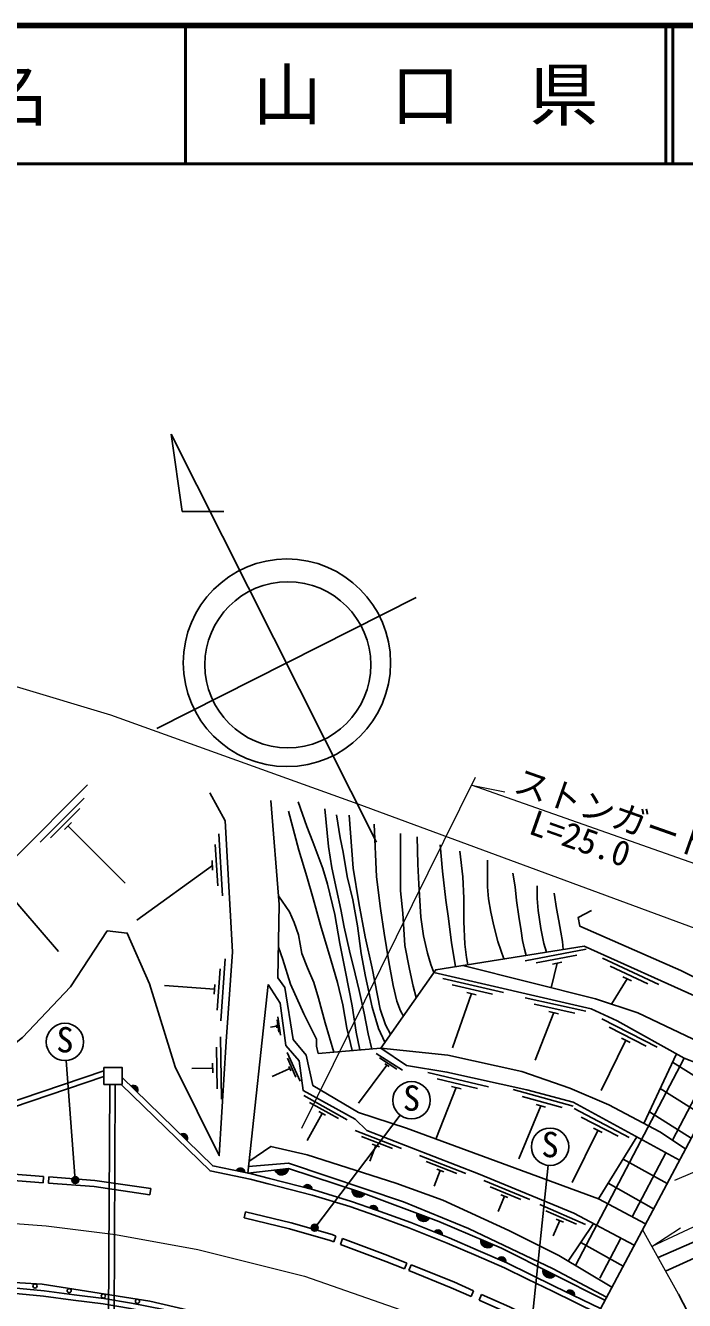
# Model space of a CAD drawing. Units: millimetres at full size, sheet at 1:1000; details may follow other scales. Extents: x 40000 to 680000, y 20000 to 380000.
# Drawn here: x 321436 to 369107, y 287856 to 380000 of the extents above; entities that cross this region are included whole.
import ezdxf
from ezdxf.enums import TextEntityAlignment as Align

# ---------------------------------------------------------------- set-up
doc = ezdxf.new("R2010")
doc.units = ezdxf.units.MM
doc.header["$LTSCALE"] = 1000
doc.linetypes.add('CHAIN', pattern=[18.5, 12, -1.5, 3.5, -1.5])
for name, color, linetype, lineweight in [('M-BGD', 7, 'Continuous', 25), ('M-BGD-EXST', 7, 'Continuous', 25), ('M-BMK', 2, 'CHAIN', 13), ('M-BMK-OTRS', 5, 'Continuous', 25), ('M-BMK-SRVR', 3, 'Continuous', 25), ('M-STR-HTXT', 7, 'Continuous', 13), ('M-TTL', 2, 'Continuous', 140), ('M-TTL-LINE', 7, 'Continuous', 50)]:
    doc.layers.add(name, color=color, linetype=linetype, lineweight=lineweight)
doc.layers.add('M-TTL-TXT', color=7, linetype='Continuous')
doc.styles.add('ＭＳ ゴシック', font='')
doc.styles.get('ＭＳ ゴシック').set_extended_font_data('MS Gothic')

msp = doc.modelspace()

# ---------------------------------------------------------------- hatches: boundary and pattern name
at = {"layer": 'M-BGD'}
for points in [[(329516, 302908), (329068, 303345, -0.84072)], [(333097, 299419), (332649, 299856, -0.84072)], [(337303, 297106), (336690, 297233, -0.84072)], [(339479, 297278), (340464, 297385, -0.82183)], [(342152, 295886), (341546, 296044, -0.84072)], [(345055, 295889), (345997, 295582, -0.82183)], [(346910, 294354), (346321, 294568, -0.84072)], [(349745, 294158), (350673, 293810, -0.82183)], [(351582, 292576), (351001, 292808, -0.84072)], [(354376, 292275), (355288, 291888, -0.82183)], [(356181, 290614), (355606, 290861, -0.84072)], [(358886, 290123), (359772, 289678, -0.82183)], [(361130, 288196), (360568, 288471, -0.84072)]]:
    msp.add_hatch(color=256, dxfattribs=at).paths.add_polyline_path(points)
at = {"layer": 'M-BGD-EXST'}
for points in [[(325260, 296674, -1), (324821, 296435, -0.41421), (324921, 296774, -0.41421)], [(342575, 293234, -1), (342136, 292995, -0.41421), (342236, 293334, -0.41421)]]:
    msp.add_hatch(color=256, dxfattribs=at).paths.add_polyline_path(points)

# ---------------------------------------------------------------- linework, layer by layer
at = {"layer": 'M-BGD'}
for p, q in [((325680, 324162), (322499, 320978)), ((325362, 323419), (323242, 321297)), ((324761, 322393), (324267, 321898)), ((324514, 322146), (328645, 318019)), ((335338, 317821), (335168, 320817)), ((335680, 317089), (335425, 321582)), ((334954, 319302), (329481, 315342)), ((334973, 318952), (334934, 319651)), ((319850, 317714), (323827, 313073)), ((335558, 308068), (335874, 312557)), ((362000, 313238), (357577, 312412)), ((361318, 312805), (358369, 312255)), ((367250, 310696), (363174, 312603)), ((335311, 308837), (335522, 311830)), ((359899, 312235), (359468, 310462)), ((360243, 312299), (359555, 312171)), ((366443, 310742), (363726, 312014)), ((335117, 310354), (331487, 310610)), ((335093, 310005), (335142, 310704)), ((337512, 297063), (338987, 310694)), ((356020, 310108), (351636, 311125)), ((355222, 309986), (352299, 310663)), ((364957, 311106), (363831, 309276)), ((365274, 310958), (364640, 311255)), ((353693, 310032), (352317, 306126)), ((354034, 309953), (353352, 310111)), ((361970, 308767), (357573, 309725)), ((361173, 308633), (358242, 309272)), ((359986, 308585), (359302, 308734)), ((339617, 307568), (339589, 307776)), ((339753, 307239), (339632, 308130)), ((339873, 307028), (339691, 308365)), ((359644, 308660), (358292, 305222)), ((367137, 306172), (363128, 308218)), ((335608, 302412), (335545, 306912)), ((339603, 307672), (339157, 307612)), ((366332, 306246), (363660, 307609)), ((335297, 303158), (335255, 306158)), ((364860, 306660), (363079, 303037)), ((365172, 306501), (364548, 306820)), ((334981, 304304), (334971, 305004)), ((341294, 303717), (340367, 305767)), ((341002, 303997), (340385, 305364)), ((348697, 304510), (346797, 305714)), ((348300, 304584), (347033, 305386)), ((369086, 305358), (361215, 290389)), ((366165, 300649), (368524, 305672)), ((371436, 303062), (368246, 305079)), ((334976, 304654), (333476, 304633)), ((340557, 304619), (339273, 304038)), ((340629, 304459), (340485, 304778)), ((347586, 304858), (345513, 302107)), ((347734, 304765), (347439, 304952)), ((354928, 303303), (350550, 304344)), ((370965, 304635), (368231, 299434)), ((327526, 303474), (327439, 286544)), ((327926, 303474), (327839, 286544)), ((352600, 303240), (351110, 299525)), ((354129, 303185), (351210, 303879)), ((352941, 303159), (352260, 303321)), ((370456, 301220), (367354, 303181)), ((344711, 300923), (341560, 302664)), ((361047, 301902), (356709, 303096)), ((360245, 301812), (357352, 302608)), ((342904, 301373), (341819, 299411)), ((344070, 301003), (341969, 302164)), ((343149, 301238), (342659, 301509)), ((358719, 301921), (357133, 298101)), ((359056, 301828), (358381, 302014)), ((365105, 299642), (361113, 301720)), ((369585, 299584), (366562, 301494)), ((364301, 299722), (361640, 301107)), ((348630, 298849), (345273, 300150)), ((347984, 298842), (345746, 299709)), ((362832, 300149), (360988, 296392)), ((363142, 299987), (362522, 300310)), ((362893, 295200), (365651, 299680)), ((346778, 299052), (346345, 297933)), ((347039, 298951), (346517, 299153)), ((353292, 297043), (349935, 298343)), ((352646, 297036), (350408, 297903)), ((367841, 296307), (364662, 298075)), ((367757, 298534), (365324, 293906)), ((317488, 296767), (322707, 296367)), ((317523, 297215), (322741, 296816)), ((322741, 296816), (322707, 296367)), ((323133, 296786), (323098, 296337)), ((351441, 297246), (351007, 296127)), ((351702, 297144), (351179, 297347)), ((330439, 295499), (330503, 295945)), ((357922, 295155), (354593, 296526)), ((357276, 295162), (355057, 296076)), ((366874, 294490), (363592, 296337)), ((356075, 295397), (355618, 294287)), ((356334, 295290), (355816, 295504)), ((337244, 293829), (337349, 294267)), ((361933, 293348), (358633, 294786)), ((361287, 293368), (359087, 294327)), ((360091, 293627), (359611, 292527)), ((360348, 293515), (359834, 293739)), ((360691, 290699), (362513, 293418)), ((343888, 292512), (343730, 292091)), ((344379, 292328), (344221, 291906)), ((364509, 292356), (362985, 289458)), ((364665, 290340), (361602, 292059)), ((348847, 290135), (349014, 290553)), ((349323, 290429), (349156, 290012)), ((353853, 288550), (353669, 288139)), ((354425, 288295), (354241, 287884))]:
    msp.add_line(p, q, dxfattribs=at)
for points in [[(314197, 301745), (314665, 301440), (316910, 303474), (321221, 306873), (324701, 310524), (327345, 314567), (328796, 314410), (330397, 310747), (332268, 304754), (335448, 298326), (335954, 306570), (336410, 313051), (335873, 322520), (334775, 324553)], [(316037, 315804), (316375, 316185), (320746, 319931), (325929, 325119)], [(339184, 323999), (339795, 316478), (339689, 311182), (340201, 310476), (340802, 306730), (341738, 305597), (342232, 303392), (345518, 301449), (348998, 300300), (362893, 295200), (366289, 293392)], [(341159, 323898), (341793, 322121), (342225, 321001), (342951, 319071), (343271, 317934), (343801, 315757), (344174, 313659), (344573, 311605), (345057, 309158), (345357, 307256), (345625, 305960)], [(340472, 323215), (341210, 320407), (341778, 318494), (342247, 316898), (342786, 314982), (343553, 312400), (344002, 310834), (344391, 309218), (344690, 307532), (345069, 305914)], [(343097, 323394), (343343, 320657), (343595, 319134), (343934, 317558), (344247, 316107), (344493, 314830), (344865, 313114), (345278, 311458), (345570, 310267), (345930, 308624), (346222, 307134), (346488, 306031)], [(343930, 322966), (344190, 321287), (344404, 320268), (344700, 318502), (345104, 316823), (345462, 314925), (345729, 312942), (346042, 311278), (346507, 309052), (346979, 307519), (347439, 306518)], [(344845, 322923), (345146, 319102), (345542, 316590), (346012, 314135), (346517, 311873), (347094, 308900), (347467, 307781), (347842, 307094)], [(346661, 322272), (346830, 318464), (347104, 316191), (347390, 314391), (347719, 312326), (348038, 310613), (348301, 309492), (348565, 308799), (348768, 308415)], [(348568, 321615), (348568, 317471), (348735, 315858), (348885, 313506), (349214, 311811), (349483, 310575), (349703, 309750)], [(349772, 321356), (349815, 319398), (349885, 317937), (350022, 315567), (350235, 314204), (350523, 312956), (350761, 312127), (350965, 311551)], [(351438, 320794), (351593, 318891), (351838, 316799), (352035, 315462), (352263, 313716), (352539, 311984)], [(352847, 320334), (353065, 318481), (353132, 316921), (353132, 315234), (353223, 313607), (353344, 312642), (353426, 312126)], [(354846, 319675), (354846, 317744), (354917, 316879), (355094, 315926), (355314, 314929), (355611, 313794), (356034, 312541)], [(356690, 318727), (356850, 317763), (356960, 316769), (357120, 315609), (357285, 314563), (357395, 313863), (357520, 313249), (357644, 312798)], [(343744, 305805), (343113, 307928), (342636, 309694), (342298, 310846), (341837, 311891), (341437, 312935), (341175, 314274), (340883, 315181), (340545, 315935), (339745, 317099)], [(358458, 317819), (358458, 316916), (358521, 316042), (358713, 314751), (358936, 313660), (359114, 313032)], [(359669, 317298), (359837, 316193), (360009, 315306), (360157, 314483), (360287, 313809), (360320, 313224)], [(374537, 308889), (368830, 311704), (361524, 314918), (361415, 315536), (362380, 316052)], [(342610, 305712), (342489, 306240), (342489, 306741), (341565, 308564), (340608, 310718), (340041, 312510), (339733, 313391)], [(342610, 305712), (347134, 306084), (351109, 311756), (361839, 313466), (370319, 309649), (373979, 307840)], [(372051, 304217), (369086, 305358), (364225, 308071), (362343, 308928), (350965, 311551)], [(353078, 312070), (362664, 309658), (365734, 308652), (370688, 306284), (372607, 305263)], [(365466, 291847), (361098, 294172), (354196, 297014), (346128, 300140), (345284, 300949), (341530, 303024), (341235, 305171), (340277, 306277), (339860, 309352), (338987, 310694)], [(368741, 297999), (361043, 302187), (357696, 303089), (351925, 304363), (348989, 304841), (347134, 306084)], [(347134, 306084), (351984, 305589), (357343, 304410), (360800, 303203), (363623, 301999), (367321, 300035), (369173, 298811)], [(226548, 281637), (229649, 282260), (233772, 283112), (237146, 283933), (240951, 284937), (242333, 285284), (245105, 285943), (269424, 292876), (273713, 293956), (279055, 295349), (283330, 296411), (287856, 297373), (290594, 297937), (292990, 298416), (295027, 298758), (297914, 299163), (299716, 299419), (301182, 299567), (303119, 299688), (305823, 299849), (309790, 300078), (312897, 300244), (315129, 300410), (327115, 304457)], [(226624, 281245), (229729, 281868), (233860, 282722), (237245, 283545), (241051, 284550), (242428, 284896), (245206, 285556), (269528, 292489), (273812, 293569), (279153, 294962), (283420, 296021), (287938, 296981), (290674, 297545), (293063, 298023), (295088, 298363), (297970, 298767), (299764, 299022), (301215, 299168), (303144, 299289), (305847, 299450), (309812, 299679), (312922, 299845), (315209, 300015), (327115, 304035)], [(328362, 303474), (334783, 297219), (337700, 296616), (338984, 296295), (342177, 295466), (344900, 294639), (346681, 294012), (349163, 293111), (351938, 292003), (354031, 291102), (356086, 290219), (357748, 289405), (359556, 288519), (362842, 286916)], [(363030, 287269), (359732, 288878), (357924, 289765), (356253, 290583), (354189, 291469), (352091, 292373), (349305, 293485), (346816, 294388), (345025, 295019), (342286, 295852), (339083, 296683), (337790, 297006), (334978, 297587), (328421, 303975)], [(402317, 302966), (392092, 300353), (385508, 298333), (380336, 296603), (375061, 294387), (367189, 290965)], [(367737, 289984), (374388, 292998), (380703, 295671), (386852, 297672), (394333, 299778), (403733, 301959)], [(363857, 288822), (360008, 291105), (356387, 292915), (351626, 295106), (348229, 296335), (341810, 298387), (339191, 298993), (337602, 297896)], [(337563, 297535), (340456, 297780), (348785, 294979), (353474, 293066), (359617, 290152), (363472, 288100)], [(323133, 296786), (326450, 296532), (330503, 295945)], [(337512, 297063), (340464, 297385), (345671, 295688), (351341, 293559), (355864, 291645), (363353, 287875)], [(323098, 296337), (326400, 296084), (330439, 295499)], [(343888, 292512), (343610, 292616), (340650, 293475), (337349, 294267)], [(343730, 292091), (343468, 292189), (340535, 293040), (337244, 293829)], [(349014, 290553), (347655, 291097), (344379, 292328)], [(348847, 290135), (347492, 290677), (344221, 291906)], [(353853, 288550), (352413, 289193), (349323, 290429)], [(304207, 289376), (309857, 289544), (316169, 289418), (322642, 289027), (330430, 287802), (337364, 286203), (344123, 284309)], [(353669, 288139), (352238, 288778), (349156, 290012)], [(308153, 289075), (310203, 289111), (312547, 289111), (314985, 289084), (317943, 288963), (320516, 288774), (322792, 288559), (324948, 288276), (327107, 288006), (329101, 287669), (331432, 287211), (333846, 286685), (336312, 286106), (338400, 285554), (340896, 284919), (342943, 284206), (346864, 282865), (348879, 282039), (351567, 280891), (353380, 279986), (355479, 278959), (356838, 278280), (357937, 277700)], [(308153, 288675), (310206, 288711), (312545, 288711), (314975, 288684), (317920, 288563), (320482, 288376), (322748, 288161), (324897, 287879), (327049, 287610), (329029, 287276), (331350, 286820), (333758, 286295), (336215, 285718), (338299, 285167), (340780, 284536), (342012, 284107)], [(358887, 285700), (356246, 286989), (354241, 287884)], [(359081, 286107), (356436, 287396), (354425, 288295)]]:
    msp.add_lwpolyline(points, dxfattribs=at)
msp.add_lwpolyline([(327115, 304695), (328421, 304695), (328421, 303474), (327115, 303474)], close=True, dxfattribs=at)
for centre in [(322121, 288908), (324596, 288568), (327065, 288179), (329535, 287791)]:
    msp.add_circle(centre, 150, dxfattribs=at)
for centre, radius, start, end in [((329254, 303088), 318, 325.64065, 125.85839), ((332835, 299599), 318, 325.64065, 125.85839), ((336986, 297116), 318, 358.20686, 158.42459), ((339961, 297429), 505, 197.39031, 355.0485), ((341835, 295912), 318, 355.34492, 155.56265), ((345556, 295828), 505, 173.11992, 330.77811), ((346597, 294410), 318, 349.94925, 150.16698), ((350243, 294076), 505, 170.59142, 328.24961), ((351271, 292641), 318, 348.12437, 148.3421), ((354870, 292172), 505, 168.23065, 325.88884), ((355872, 290687), 318, 346.64642, 146.86415), ((359373, 289988), 505, 164.45127, 322.10946), ((360825, 288284), 318, 343.88367, 144.1014)]:
    msp.add_arc(centre, radius, start, end, dxfattribs=at)
at = {"layer": 'M-BGD-EXST'}
for p, q in [((325040, 296554), (324390, 305196)), ((342355, 293114), (348543, 301253)), ((358122, 286757), (359244, 297625))]:
    msp.add_line(p, q, dxfattribs=at)
for centre, radius in [((324289, 306543), 1350), ((349360, 302328), 1350), ((359383, 298968), 1350), ((325040, 296554), 250), ((342355, 293114), 250)]:
    msp.add_circle(centre, radius, dxfattribs=at)
at = {"layer": 'M-BMK'}
msp.add_lwpolyline([(225743, 274935), (238273, 277522), (253715, 281688), (262864, 284406), (277905, 288665), (284795, 290353), (290927, 291577), (296929, 292612), (300397, 293023), (303009, 293305), (307654, 293672), (311963, 293831), (316889, 293697), (322940, 293247), (327956, 292623), (333912, 291535), (341608, 289625), (348588, 287184), (353922, 284924), (360154, 281866)], dxfattribs=at)
at = {"layer": 'M-BMK-OTRS'}
for p, q in [((346792, 256762), (375229, 310188)), ((395079, 237473), (368675, 288304))]:
    msp.add_line(p, q, dxfattribs=at)
at = {"layer": 'M-BMK-SRVR'}
for p, q in [((346835, 320976), (331977, 350475)), ((331977, 350475), (332781, 344865)), ((332781, 344865), (335781, 344869)), ((330935, 329203), (349690, 338650))]:
    msp.add_line(p, q, dxfattribs=at)
for centre, radius in [((340350, 333945), 7500), ((340413, 333800), 6000)]:
    msp.add_circle(centre, radius, dxfattribs=at)
at = {"layer": 'M-STR-HTXT'}
for p, q in [((353962, 325645), (341410, 300279)), ((378626, 316324), (353694, 325104)), ((353694, 325104), (356101, 324618)), ((366745, 291760), (368804, 293097)), ((368675, 288304), (366067, 292975))]:
    msp.add_line(p, q, dxfattribs=at)
for points in [[(376415, 312330), (345500, 323718), (327620, 330153), (320782, 332214), (313553, 333881), (310088, 334469), (306793, 334598), (297366, 334060), (286132, 332910), (275587, 331546), (264744, 329696), (257021, 328088), (239936, 324408), (234106, 323368), (226360, 322181), (218107, 321181), (207659, 320204), (200610, 319813), (189684, 319496), (178695, 319559), (169643, 319871), (160951, 320494), (135868, 323224)], [(518336, 333873), (510528, 329774), (502309, 325947), (497012, 323765), (490453, 321457), (484126, 319456), (476663, 317632), (469996, 316302), (463931, 315387), (457823, 314711), (452302, 314305), (445744, 314125), (439410, 314267), (433706, 313738), (425819, 312913), (421228, 312254), (420238, 312010), (412197, 310625), (404790, 309011), (397741, 307169), (389147, 304587), (382656, 302343), (376535, 299989), (368380, 296538)], [(436355, 310755), (429689, 310128), (424149, 309426), (419206, 308567), (414851, 307771), (407794, 306285), (402296, 304933), (396317, 303301), (389258, 300940), (386112, 299849), (382159, 298433), (377996, 296776), (374262, 295265), (366745, 291760)]]:
    msp.add_lwpolyline(points, dxfattribs=at)
at = {"layer": 'M-TTL'}
msp.add_line((680000, 380000), (40000, 380000), dxfattribs=at)
at = {"layer": 'M-TTL-LINE'}
for p, q in [((333000, 380000), (333000, 370000)), ((367750, 380000), (367750, 370000)), ((368250, 380000), (368250, 370000)), ((40000, 370000), (680000, 370000))]:
    msp.add_line(p, q, dxfattribs=at)

# ---------------------------------------------------------------- texts
at = {"layer": 'M-BGD-EXST', "style": 'ＭＳ ゴシック'}
for p in [(323634, 305250), (348705, 301035), (358728, 297676)]:
    msp.add_text('S', height=1833, rotation=358.508, dxfattribs=at).set_placement(p, align=Align.BOTTOM_LEFT)
at = {"layer": 'M-STR-HTXT', "style": 'ＭＳ ゴシック'}
for s, p in [('ストンガード', (356436, 324138)), ('L=25.0', (357549, 321106))]:
    msp.add_text(s, height=1833, rotation=340.6, dxfattribs=at).set_placement(p, align=Align.BOTTOM_LEFT)
at = {"layer": 'M-TTL-TXT', "style": 'ＭＳ ゴシック'}
for s, p in [('県\u3000名', (315625, 375000)), ('山\u3000口\u3000県', (350375, 375000))]:
    msp.add_text(s, height=3666, dxfattribs=at).set_placement(p, align=Align.MIDDLE_CENTER)

doc.saveas('drawing.dxf')
